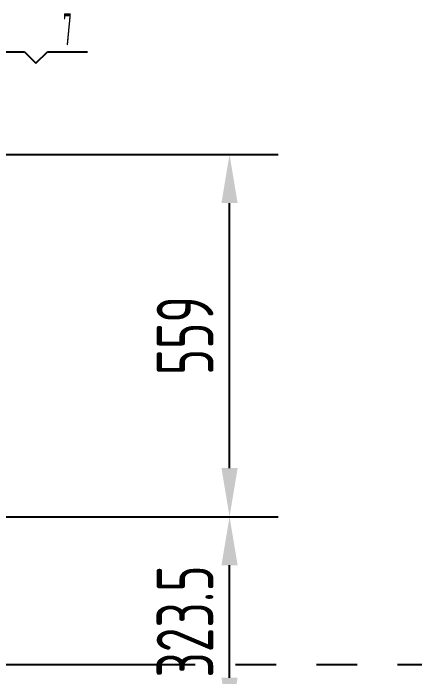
# Model space of a CAD drawing. Header units: millimetres. Extents: x 0 to 10500, y -289 to 7425.
# Drawn here: x 4982 to 5601, y 5000 to 6024 of the extents above; entities that cross this region are included whole.
import ezdxf
from ezdxf.enums import TextEntityAlignment as Align

# ---------------------------------------------------------------- set-up
doc = ezdxf.new("R2010")
doc.units = ezdxf.units.MM
doc.header["$LTSCALE"] = 250
doc.linetypes.add('K', pattern=[2.5, 1.25, -0.25, 0.25, -0.25, 0.25, -0.25])
for name, color, linetype in [('01', 7, 'Continuous'), ('02', 1, 'Continuous'), ('07', 6, 'K'), ('08', 1, 'Continuous'), ('11', 3, 'Continuous')]:
    doc.layers.add(name, color=color, linetype=linetype)
doc.styles.get("Standard").update_dxf_attribs({"font": 'isocp', "width": 0.707, "bigfont": 'intecad.shx'})
doc.dimstyles.new('INTE', dxfattribs={"dimscale": 25, "dimtxt": 3.5, "dimasz": 3, "dimexe": 3, "dimexo": 0, "dimgap": 1, "dimtad": 1, "dimdec": 3, "dimdsep": 46, "dimtxsty": 'Standard', "dimcen": 0, "dimclrd": 1, "dimclre": 1, "dimclrt": 3, "dimaunit": 1, "dimadec": 0, "dimazin": 0, "dimtfac": 1, "dimtmove": 0, "dimatfit": 0, "dimfxl": 1, "dimarcsym": 0})

# ---------------------------------------------------------------- blocks, each defined once
blk = doc.blocks.new('re')
at = {"layer": '07', "color": 6, "linetype": 'K'}
blk.add_line((27593, 11103.3), (29816, 11103.3), dxfattribs=at)
blk = doc.blocks.new('*D16')
at = {"layer": '08', "color": 1, "lineweight": -2}
for p, q in [((4969.9, 5246.6), (5390.4, 5246.6)), ((5315.4, 4998.1), (5315.4, 5171.6)), ((3733.5, 4923.1), (5390.4, 4923.1))]:
    blk.add_line(p, q, dxfattribs=at)
at = {"layer": '08', "color": 1}
for points in [[(5302.9, 5171.6), (5327.9, 5171.6), (5315.4, 5246.6)], [(5302.9, 4998.1), (5327.9, 4998.1), (5315.4, 4923.1)]]:
    blk.add_solid(points, dxfattribs=at)
at = {"layer": 'Defpoints', "color": 0}
for p in [(4969.9, 5246.6), (5315.4, 5246.6), (3733.5, 4923.1)]:
    blk.add_point(p, dxfattribs=at)
at = {"layer": '08', "color": 3, "insert": (5246.7, 5084.9), "char_height": 87.5, "attachment_point": 5, "rotation": 90}
blk.add_mtext('323.5', dxfattribs=at)
blk = doc.blocks.new('*D14')
at = {"layer": '08', "color": 1, "lineweight": -2}
for p, q in [((4595.5, 5805.6), (5390.4, 5805.6)), ((5315.4, 5321.6), (5315.4, 5730.6)), ((4640.7, 5246.6), (5390.4, 5246.6))]:
    blk.add_line(p, q, dxfattribs=at)
at = {"layer": '08', "color": 1}
for points in [[(5302.9, 5730.6), (5327.9, 5730.6), (5315.4, 5805.6)], [(5302.9, 5321.6), (5327.9, 5321.6), (5315.4, 5246.6)]]:
    blk.add_solid(points, dxfattribs=at)
at = {"layer": 'Defpoints', "color": 0}
for p in [(4595.5, 5805.6), (5315.4, 5805.6), (4640.7, 5246.6)]:
    blk.add_point(p, dxfattribs=at)
at = {"layer": '08', "color": 3, "insert": (5246.7, 5526.1), "char_height": 87.5, "attachment_point": 5, "rotation": 90}
blk.add_mtext('559', dxfattribs=at)

msp = doc.modelspace()

# ---------------------------------------------------------------- linework, layer by layer
at = {"layer": '02'}
for p, q in [((4937.0486, 5964.1265), (4999.0486, 5964.1265)), ((4999.0486, 5964.1265), (5016.7262, 5946.4489)), ((5016.7262, 5946.4489), (5034.4039, 5964.1265)), ((5034.4039, 5964.1265), (5096.4039, 5964.1265))]:
    msp.add_line(p, q, dxfattribs=at)

# ---------------------------------------------------------------- block references
at = {"layer": '01'}
msp.add_blockref('re', (-23893.2978, -6084.7182), dxfattribs=at)

# ---------------------------------------------------------------- texts
at = {"layer": '11', "width": 0.514182}
msp.add_text('7', height=49.4975, dxfattribs=at).set_placement((5058.405, 5974.1265), (5072.4029, 5974.1265), align=Align.FIT)

# ---------------------------------------------------------------- dimensions: what is measured, and where the dimension line sits
at = {"layer": '08'}
for base, p1, p2, picture, middle in [((5315.4441, 5805.6059), (4640.729, 5246.6059), (4595.5151, 5805.6059), '*D14', (5246.6941, 5526.1059)), ((5315.4441, 5246.6059), (3733.5309, 4923.1059), (4969.8961, 5246.6059), '*D16', (5246.6855, 5084.8559))]:
    dim = msp.add_linear_dim(base=base, p1=p1, p2=p2, angle=90, dimstyle='INTE', dxfattribs=at)
    dim.commit()
    dim.dimension.update_dxf_attribs({"geometry": picture, "text_midpoint": middle})

doc.saveas('drawing.dxf')
